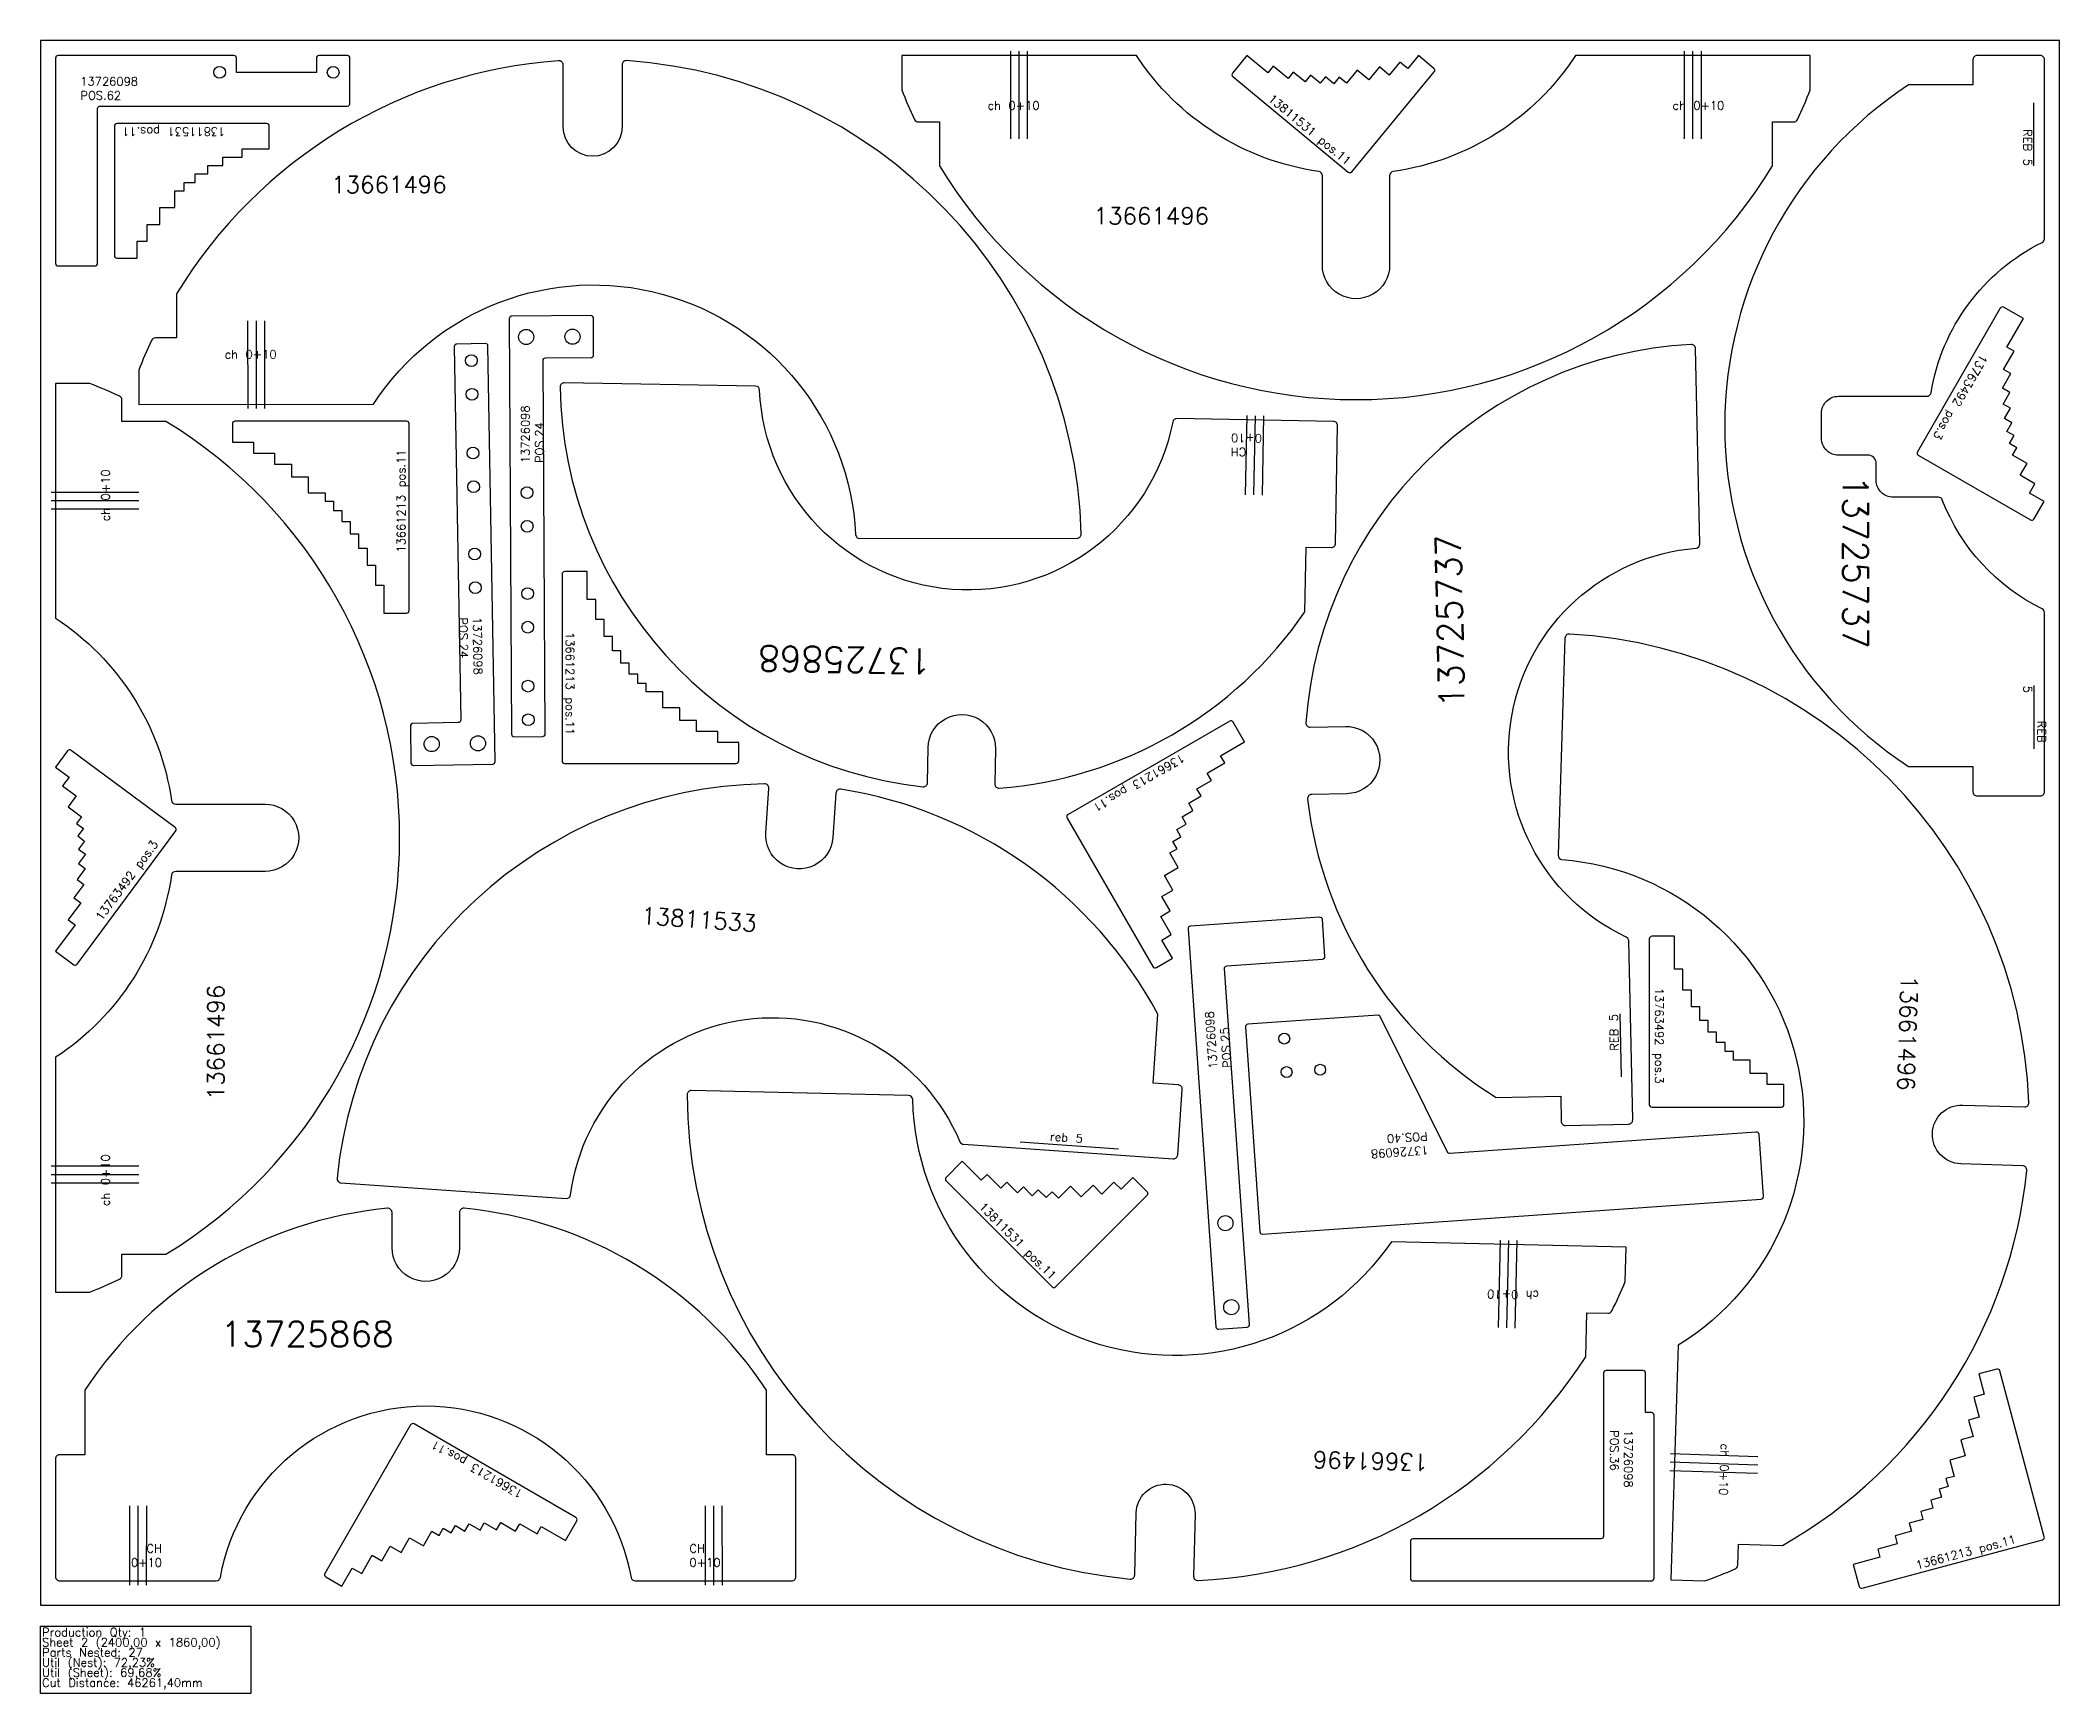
# Model space of a CAD drawing. Header units: millimetres. Extents: x 2520 to 4920, y -105 to 1860.
import ezdxf

# ---------------------------------------------------------------- set-up
doc = ezdxf.new("R2010")
doc.units = ezdxf.units.MM
for name, color, linetype in [('13661213', 7, 'Continuous'), ('13661496', 7, 'Continuous'), ('13725737', 7, 'Continuous'), ('13725868', 7, 'Continuous'), ('13726098v0', 7, 'Continuous'), ('13763492', 7, 'Continuous'), ('13811531', 7, 'Continuous'), ('Chanfro', 7, 'Continuous'), ('Rebaixo', 7, 'Continuous'), ('sheet', 24, 'Continuous'), ('Stats', 7, 'Continuous'), ('Texto', 7, 'Continuous')]:
    doc.layers.add(name, color=color, linetype=linetype)
doc.styles.get("Standard").update_dxf_attribs({"font": 'txt.shx'})

msp = doc.modelspace()

# ---------------------------------------------------------------- linework, layer by layer
at = {"color": 2}
msp.add_lwpolyline([(3385.8, 971, 0.440077), (3380.8, 976.3, 0.380454), (2872.7, 507.6, 0.422772), (2877.3, 502.1), (3144.9, 483.5, 0.396526), (3150.2, 487.8, -0.764237), (3613, 550.9, 0.282196), (3617.2, 547.9), (3866.5, 530.6, 0.414214), (3871.8, 535.2), (3877.2, 613, 0.414214), (3872.6, 618.4), (3842.6, 620.5), (3848.3, 702.4, 0.234469), (3471.4, 970, 0.440077), (3465.6, 965.4), (3462, 912.5, -1.000002), (3382.2, 918.1)], format="xyb", close=True, dxfattribs=at)
at = {"layer": '13661213', "color": 2}
for points in [[(2955.3, 1179.3, 0.414214), (2958.3, 1182.3), (2958.3, 1404.3, 0.414214), (2955.3, 1407.3), (2751.3, 1407.3, 0.414214), (2748.3, 1404.3), (2748.3, 1382.3), (2773.3, 1382.3), (2773.3, 1369.3), (2798.3, 1369.3), (2798.3, 1356.3), (2818.3, 1356.3), (2818.3, 1341.3), (2838.3, 1341.3), (2838.3, 1322.3), (2858.3, 1322.3), (2858.3, 1312.3), (2868.3, 1312.3), (2868.3, 1301.3), (2878.3, 1301.3), (2878.3, 1288.3), (2888.3, 1288.3), (2888.3, 1273.3), (2898.3, 1273.3), (2898.3, 1256.3), (2908.3, 1256.3), (2908.3, 1236.3), (2918.3, 1236.3), (2918.3, 1212.3), (2928.3, 1212.3), (2928.3, 1179.3)], [(3143, 1228.6, 0.414214), (3140, 1225.6), (3140, 1003.6, 0.414214), (3143, 1000.6), (3347, 1000.6, 0.414214), (3350, 1003.6), (3350, 1025.6), (3325, 1025.6), (3325, 1038.6), (3300, 1038.6), (3300, 1051.6), (3280, 1051.6), (3280, 1066.6), (3260, 1066.6), (3260, 1085.6), (3240, 1085.6), (3240, 1095.6), (3230, 1095.6), (3230, 1106.6), (3220, 1106.6), (3220, 1119.6), (3210, 1119.6), (3210, 1134.6), (3200, 1134.6), (3200, 1151.6), (3190, 1151.6), (3190, 1171.6), (3180, 1171.6), (3180, 1195.6), (3170, 1195.6), (3170, 1228.6)], [(3937.8, 1049.7, 0.414214), (3933.7, 1050.8), (3741.4, 939.8, 0.414214), (3740.3, 935.7), (3842.3, 759.1, 0.414214), (3846.4, 758), (3865.5, 769), (3853, 790.6), (3864.2, 797.1), (3851.7, 818.8), (3863, 825.3), (3853, 842.6), (3866, 850.1), (3856, 867.4), (3872.4, 876.9), (3862.4, 894.2), (3871.1, 899.2), (3866.1, 907.9), (3875.6, 913.4), (3870.6, 922), (3881.9, 928.5), (3876.9, 937.2), (3889.9, 944.7), (3884.9, 953.4), (3899.6, 961.9), (3894.6, 970.5), (3911.9, 980.5), (3906.9, 989.2), (3927.7, 1001.2), (3922.7, 1009.8), (3951.3, 1026.3)], [(4681.6, 22.5, 0.414214), (4685.2, 20.4), (4899.7, 77.9, 0.414214), (4901.8, 81.5), (4849, 278.6, 0.414214), (4845.3, 280.7), (4824.1, 275), (4830.5, 250.9), (4818, 247.5), (4824.4, 223.4), (4811.9, 220), (4817.1, 200.7), (4802.6, 196.8), (4807.8, 177.5), (4789.4, 172.6), (4794.6, 153.2), (4784.9, 150.7), (4787.5, 141), (4776.9, 138.1), (4779.5, 128.5), (4766.9, 125.1), (4769.5, 115.5), (4755, 111.6), (4757.6, 101.9), (4741.2, 97.5), (4743.8, 87.9), (4724.4, 82.7), (4727, 73), (4703.9, 66.8), (4706.4, 57.2), (4674.6, 48.6)], [(3157.5, 100.4, 0.414214), (3156.4, 104.5), (2964.2, 215.5, 0.414214), (2960.1, 214.4), (2858.1, 37.8, 0.414214), (2859.2, 33.7), (2878.2, 22.7), (2890.7, 44.3), (2902, 37.8), (2914.5, 59.5), (2925.7, 53), (2935.7, 70.3), (2948.7, 62.8), (2958.7, 80.1), (2975.2, 70.6), (2985.2, 87.9), (2993.8, 82.9), (2998.8, 91.6), (3008.4, 86.1), (3013.4, 94.7), (3024.6, 88.2), (3029.6, 96.9), (3042.6, 89.4), (3047.6, 98.1), (3062.3, 89.6), (3067.3, 98.2), (3084.7, 88.2), (3089.7, 96.9), (3110.4, 84.9), (3115.4, 93.5), (3144, 77)]]:
    msp.add_lwpolyline(points, format="xyb", close=True, dxfattribs=at)
at = {"layer": '13661496', "color": 2}
for points in [[(3216.6, 1835.9, 0.434755), (3211.3, 1830.9), (3211.4, 1757.3, -0.999998), (3141.4, 1757.2), (3141.3, 1830.8, 0.434755), (3135.9, 1835.8, 0.242848), (2681.8, 1558.6), (2681.9, 1506.3), (2656.7, 1506.3, 0.290435), (2652.2, 1503.4, 0.016653), (2636.9, 1467.9), (2637, 1427.2), (2916, 1427.8, -0.726894), (3489, 1272.6, 0.400416), (3494, 1267.8), (3752.1, 1268.3, 0.421876), (3757.1, 1273.5, 0.38645)], [(3543.7, 1801.3, 0.016653), (3559, 1765.9, 0.290435), (3563.5, 1763), (3588.7, 1763), (3588.7, 1710.7, 0.561044), (4578.7, 1710.7), (4578.7, 1763), (4603.9, 1763, 0.290435), (4608.5, 1765.9, 0.016653), (4623.7, 1801.3), (4623.7, 1842), (4344.7, 1842, -0.215312), (4128, 1704.2, 0.373084), (4123.7, 1699.2), (4123.7, 1593, -1.000002), (4043.7, 1593), (4043.7, 1699.2, 0.373084), (4039.4, 1704.2, -0.215312), (3822.8, 1842), (3543.7, 1842)], [(2578.7, 372.2, 0.016653), (2614.1, 387.5, 0.290435), (2617, 392), (2617, 417.2), (2669.3, 417.2, 0.561044), (2669.3, 1407.2), (2617, 1407.2), (2617, 1432.4, 0.290435), (2614.1, 1437, 0.016653), (2578.7, 1452.2), (2538, 1452.2), (2538, 1173.2, -0.215312), (2675.8, 956.5, 0.373084), (2680.8, 952.2), (2787, 952.2, -1.000001), (2787, 872.2), (2680.8, 872.2, 0.373084), (2675.8, 867.9, -0.215312), (2538, 651.3), (2538, 372.2)], [(4534.4, 43.2, 0.290435), (4537.4, 47.6), (4538.2, 72.8), (4590.5, 71.1, 0.242848), (4881, 516.8, 0.434755), (4876.2, 522.3), (4802.6, 524.7, -0.999998), (4804.8, 594.6), (4878.4, 592.3, 0.434755), (4883.5, 597.5, 0.38645), (4337.3, 1154.4, 0.421876), (4332.1, 1149.6), (4323.9, 891.6, 0.400416), (4328.5, 886.4, -0.726894), (4466.6, 309.2), (4457.8, 30.3), (4498.5, 29, 0.016653)], [(3815.3, 31.2, 0.434755), (3820.7, 36.1), (3822.4, 109.7, -0.999998), (3892.4, 108.1), (3890.7, 34.5, 0.434755), (3895.9, 29.4, 0.242848), (4356.7, 295.3), (4357.9, 347.6), (4383.1, 347, 0.290435), (4387.7, 349.8, 0.016653), (4403.8, 384.9), (4404.7, 425.6), (4125.7, 431.9, -0.726894), (3556.8, 601.1, 0.400416), (3551.9, 605.9), (3293.8, 611.8, 0.421876), (3288.7, 606.8, 0.38645)]]:
    msp.add_lwpolyline(points, format="xyb", close=True, dxfattribs=at)
at = {"layer": '13725737', "color": 2}
for points in [[(4817, 1807), (4740.2, 1807, 0.538683), (4740.2, 997), (4817, 997), (4817, 967, 0.414214), (4822, 962), (4897, 962, 0.414214), (4902, 967), (4902, 1179.7, 0.285185), (4899.2, 1184.2, -0.187104), (4780.6, 1313.8, 0.309176), (4775.9, 1317), (4722, 1317, -0.414214), (4702, 1337), (4702, 1357, 0.414214), (4692, 1367), (4657, 1367, -0.414214), (4637, 1387), (4637, 1417, -0.414214), (4657, 1437), (4762.2, 1437, 0.367523), (4767.2, 1441.2, -0.241869), (4899.2, 1619.8, 0.285185), (4902, 1624.3), (4902, 1837, 0.414214), (4897, 1842), (4822, 1842, 0.414214), (4817, 1837)], [(4072.9, 964.6), (4031.1, 963.7, 0.441988), (4026.2, 958.1, 0.227386), (4250.2, 603.5), (4327, 605.2), (4327.6, 575.2, 0.414214), (4332.7, 570.3), (4407.7, 572, 0.414214), (4412.6, 577.1), (4407.9, 789.7, 0.285185), (4405, 794.2, -0.768728), (4487.9, 1256.5, 0.396596), (4492.5, 1261.5), (4487.3, 1493.7, 0.423398), (4482, 1498.6, 0.378017), (4024.2, 1049, 0.441988), (4029.3, 1043.7), (4071.2, 1044.6, -1.000002)]]:
    msp.add_lwpolyline(points, format="xyb", close=True, dxfattribs=at)
at = {"layer": '13725868', "color": 2}
for points in [[(4054.3, 1257.2, 0.414214), (4059.4, 1262.1), (4061.8, 1402.1, 0.414214), (4056.9, 1407.2), (3870.9, 1410.4, 0.362758), (3865.9, 1406.4, -0.887495), (3374.9, 1444.4, 0.396943), (3370, 1449.2), (3142.8, 1453.1, 0.423398), (3137.7, 1448.1, 0.378017), (3568.8, 972.8, 0.441988), (3574.4, 977.7), (3575.1, 1019.5, -1.000001), (3655.1, 1018.1), (3654.4, 976.3, 0.441988), (3659.7, 971.2, 0.227386), (4023, 1180.9), (4024.3, 1257.8)], [(2938, 466.9, 0.441988), (2932.5, 471.8, 0.227386), (2573, 255.8), (2573, 179), (2543, 179, 0.414214), (2538, 174), (2538, 34, 0.414214), (2543, 29), (2729, 29, 0.362758), (2734, 33.1, -0.835456), (3222, 33.1, 0.362758), (3227, 29), (3413, 29, 0.414214), (3418, 34), (3418, 174, 0.414214), (3413, 179), (3383, 179), (3383, 255.8, 0.227386), (3023.5, 471.8, 0.441988), (3018, 466.9), (3018, 425, -1.000002), (2938, 425)]]:
    msp.add_lwpolyline(points, format="xyb", close=True, dxfattribs=at)
at = {"layer": '13726098v0', "color": 2}
for points in [[(2538, 1839), (2538, 1595, 0.414214), (2541, 1592), (2585, 1592, 0.414214), (2588, 1595), (2588, 1779, -0.414214), (2591, 1782), (2885, 1782, 0.414214), (2888, 1785), (2888, 1839, 0.414214), (2885, 1842), (2851, 1842, 0.414214), (2848, 1839), (2848, 1822), (2753, 1822), (2753, 1839, 0.414214), (2750, 1842), (2541, 1842, 0.414214)], [(3177.5, 1485.9), (3177.3, 1529.9, 0.414214), (3174.3, 1532.9), (3080.3, 1532.4, 0.414214), (3077.3, 1529.4), (3080, 1035.4, 0.414214), (3083, 1032.4), (3117, 1032.6, 0.414214), (3120, 1035.6), (3117.5, 1479.6, -0.414214), (3120.5, 1482.6), (3174.5, 1482.9, 0.414214)], [(2959.8, 1045.1), (2960.5, 1001.1, 0.414214), (2963.6, 998.2), (3057.6, 999.8, 0.414214), (3060.5, 1002.9), (3052, 1496.8, 0.414214), (3048.9, 1499.7), (3014.9, 1499.1, 0.414214), (3012, 1496.1), (3019.6, 1052.2, -0.414214), (3016.7, 1049.1), (2962.7, 1048.2, 0.414214)], [(4046.7, 771.1), (4043.7, 815, 0.414214), (4040.5, 817.8), (3886.8, 807.1, 0.414214), (3884.1, 803.9), (3917.1, 331, 0.414214), (3920.3, 328.2), (3954.2, 330.6, 0.414214), (3957, 333.8), (3927.4, 756.8, -0.414214), (3930.2, 760), (4044, 767.9, 0.414214)], [(4195.4, 537, -0.303918), (4192.5, 538.7), (4112.6, 699.8, 0.303918), (4109.7, 701.4), (3955.1, 690.6, 0.414214), (3952.3, 687.4), (3969.3, 444, 0.414214), (3972.5, 441.2), (4565.1, 482.6, 0.414214), (4567.9, 485.8), (4562.7, 559.7, 0.414214), (4559.5, 562.4)], [(4374.9, 79), (4151.3, 79, 0.414214), (4148.3, 76), (4148.3, 32, 0.414214), (4151.3, 29), (4434.9, 29, 0.414214), (4437.9, 32), (4437.9, 226, 0.414214), (4434.9, 229), (4427.9, 229), (4427.9, 276, 0.414214), (4424.9, 279), (4380.9, 279, 0.414214), (4377.9, 276), (4377.9, 82, -0.414214)]]:
    msp.add_lwpolyline(points, format="xyb", close=True, dxfattribs=at)
for centre, radius in [((2733, 1822), 7), ((2868, 1822), 7), ((3097.4, 1507.5), 9), ((3152.4, 1507.8), 9), ((3032.3, 1479.4), 7), ((3033, 1439.4), 7), ((3034.2, 1369.5), 7), ((3034.9, 1329.5), 7), ((3098.4, 1322.5), 7), ((3098.6, 1282.5), 7), ((3036.2, 1249.5), 7), ((3036.9, 1209.5), 7), ((3099.1, 1202.5), 7), ((3099.3, 1162.5), 7), ((3099.6, 1092.5), 7), ((3099.9, 1052.5), 7), ((2985.1, 1023.6), 9), ((3040.1, 1024.5), 9), ((3998.4, 673.6), 6.5), ((4001.2, 633.7), 6.5), ((4041.1, 636.5), 6.5), ((3928.5, 454.1), 9), ((3935.5, 354.3), 9)]:
    msp.add_circle(centre, radius, dxfattribs=at)
at = {"layer": '13763492', "color": 2}
for points in [[(4750.9, 1371.1, 0.414214), (4752, 1367), (4885.4, 1290, 0.414214), (4889.5, 1291.1), (4901.5, 1311.9), (4884.1, 1321.9), (4890.6, 1333.1), (4873.3, 1343.1), (4881.3, 1357), (4864, 1367), (4869, 1375.7), (4860.3, 1380.7), (4865.8, 1390.2), (4857.2, 1395.2), (4863.2, 1405.6), (4854.5, 1410.6), (4861.5, 1422.7), (4852.9, 1427.7), (4860.9, 1441.6), (4852.2, 1446.6), (4862.2, 1463.9), (4853.5, 1468.9), (4866, 1490.5), (4857.4, 1495.5), (4876.9, 1529.3), (4853.5, 1542.8, 0.414214), (4849.4, 1541.7)], [(2681, 920.4, 0.414214), (2680.3, 924.6), (2556.5, 1016.1, 0.414214), (2552.3, 1015.5), (2538, 996.2), (2554.1, 984.3), (2546.4, 973.9), (2562.5, 962), (2552.9, 949.1), (2569, 937.2), (2563.1, 929.2), (2571.1, 923.2), (2564.6, 914.4), (2572.6, 908.4), (2565.5, 898.8), (2573.6, 892.9), (2565.2, 881.6), (2573.3, 875.7), (2563.8, 862.8), (2571.8, 856.8), (2559.9, 840.8), (2568, 834.8), (2553.1, 814.7), (2561.2, 808.8), (2538, 777.4), (2559.7, 761.4, 0.414214), (2563.9, 762)], [(4432.3, 595.1, 0.414214), (4435.3, 592.1), (4589.3, 592.1, 0.414214), (4592.3, 595.1), (4592.3, 619.1), (4572.3, 619.1), (4572.3, 632.1), (4552.3, 632.1), (4552.3, 648.1), (4532.3, 648.1), (4532.3, 658.1), (4522.3, 658.1), (4522.3, 669.1), (4512.3, 669.1), (4512.3, 681.1), (4502.3, 681.1), (4502.3, 695.1), (4492.3, 695.1), (4492.3, 711.1), (4482.3, 711.1), (4482.3, 731.1), (4472.3, 731.1), (4472.3, 756.1), (4462.3, 756.1), (4462.3, 795.1), (4435.3, 795.1, 0.414214), (4432.3, 792.1)]]:
    msp.add_lwpolyline(points, format="xyb", close=True, dxfattribs=at)
at = {"layer": '13811531', "color": 2}
for points in [[(3936.9, 1821.2, 0.414214), (3937.3, 1817), (4074.4, 1703.5, 0.414214), (4078.6, 1703.9), (4176.8, 1822.5, 0.414214), (4176.4, 1826.7), (4158, 1842), (4145.2, 1826.6), (4136, 1834.2), (4123.2, 1818.8), (4111.7, 1828.4), (4098.9, 1813), (4085, 1824.5), (4072.3, 1809.1), (4063.8, 1816.1), (4057.4, 1808.4), (4047.4, 1816.7), (4041, 1809), (4029.5, 1818.5), (4023.1, 1810.8), (4009.2, 1822.3), (4002.9, 1814.6), (3985.1, 1829.3), (3978.8, 1821.6), (3954.1, 1842)], [(2792, 1758.2, 0.414214), (2789, 1761.2), (2611, 1761.2, 0.414214), (2608, 1758.2), (2608, 1604.2, 0.414214), (2611, 1601.2), (2635, 1601.2), (2635, 1621.2), (2647, 1621.2), (2647, 1641.2), (2662, 1641.2), (2662, 1661.2), (2680, 1661.2), (2680, 1681.2), (2691, 1681.2), (2691, 1691.2), (2704, 1691.2), (2704, 1701.2), (2719, 1701.2), (2719, 1711.2), (2737, 1711.2), (2737, 1721.2), (2760, 1721.2), (2760, 1731.2), (2792, 1731.2)], [(3596.5, 508.6, 0.414214), (3596.5, 504.4), (3722.4, 378.5, 0.414214), (3726.6, 378.5), (3835.5, 487.4, 0.414214), (3835.5, 491.6), (3818.6, 508.6), (3804.4, 494.5), (3795.9, 502.9), (3781.8, 488.8), (3771.2, 499.4), (3757, 485.3), (3744.3, 498), (3730.2, 483.9), (3722.4, 491.6), (3715.3, 484.6), (3706.1, 493.8), (3699, 486.7), (3688.4, 497.3), (3681.4, 490.2), (3668.6, 502.9), (3661.6, 495.9), (3645.3, 512.1), (3638.2, 505.1), (3615.6, 527.7)]]:
    msp.add_lwpolyline(points, format="xyb", close=True, dxfattribs=at)
at = {"layer": 'Chanfro', "color": 2}
for p, q in [((3673.3, 1743), (3673.3, 1847)), ((3683.3, 1743), (3683.3, 1847)), ((3693.3, 1743), (3693.3, 1847)), ((4474.2, 1743), (4474.2, 1847)), ((4484.2, 1743), (4484.2, 1847)), ((4494.2, 1743), (4494.2, 1847)), ((2766.3, 1526.5), (2766.5, 1422.5)), ((2776.3, 1526.5), (2776.5, 1422.5)), ((2786.3, 1526.5), (2786.5, 1422.5)), ((3952.4, 1320), (3954.2, 1414)), ((3962.4, 1319.8), (3964.2, 1413.8)), ((3972.4, 1319.6), (3974.2, 1413.6)), ((2637, 1322.7), (2533, 1322.7)), ((2637, 1312.7), (2533, 1312.7)), ((2637, 1302.7), (2533, 1302.7)), ((2637, 521.8), (2533, 521.8)), ((2637, 511.8), (2533, 511.8)), ((2637, 501.8), (2533, 501.8)), ((4253, 330), (4255.3, 433.9)), ((4263, 329.7), (4265.3, 433.7)), ((4273, 329.5), (4275.3, 433.5)), ((4561.2, 166.6), (4457.2, 169.9)), ((4561.5, 176.6), (4457.6, 179.9)), ((4560.9, 156.6), (4456.9, 159.9)), ((2626, 118), (2625.8, 24)), ((2636, 118), (2635.8, 24)), ((2646, 118), (2645.8, 24)), ((3310, 118), (3310.2, 24)), ((3320, 118), (3320.2, 24)), ((3330, 118), (3330.2, 24))]:
    msp.add_line(p, q, dxfattribs=at)
at = {"layer": 'Rebaixo', "color": 2}
for p, q in [((4889.4, 1710.9), (4889.4, 1785.9)), ((4889.4, 1093.1), (4889.4, 1018.1)), ((4397.2, 702.9), (4398.9, 627.9)), ((3684.4, 550.7), (3801.3, 542.6))]:
    msp.add_line(p, q, dxfattribs=at)
at = {"layer": 'sheet', "color": 7}
msp.add_lwpolyline([(2520, 0), (4920, 0), (4920, 1860), (2520, 1860)], close=True, dxfattribs=at)
at = {"layer": 'Stats', "color": 151}
msp.add_lwpolyline([(2520, -25), (2770, -25), (2770, -105), (2520, -105), (2520, -25)], close=True, dxfattribs=at)

# ---------------------------------------------------------------- texts
at = {"layer": 'Chanfro', "color": 2, "char_height": 10}
for s, insert, width, attachment_point in [('ch 0+10', (3707.5, 1777.6), 61.409, 9), ('ch 0+10', (4459.9, 1777.6), 61.409, 7), ('CH 0+10', (2664.5, 72.5), 57.899, 3), ('CH 0+10', (3291.5, 72.5), 57.899, 1)]:
    msp.add_mtext(s, dxfattribs=dict(at, insert=insert, width=width, attachment_point=attachment_point))
for s, insert, width, attachment_point, rotation in [('ch 0+10', (2800.7, 1491.9), 61.409, 3, 0.1076), ('CH 0+10', (3934.7, 1365.9), 57.899, 3, 179.0024), ('ch 0+10', (2602.4, 1288.4), 61.409, 7, 90), ('ch 0+10', (2602.4, 536.1), 61.409, 9, 90), ('ch 0+10', (4239.5, 364.9), 61.409, 3, 178.7003), ('ch 0+10', (4527.3, 192), 61.409, 1, 268.1939)]:
    msp.add_mtext(s, dxfattribs=dict(at, insert=insert, width=width, attachment_point=attachment_point, rotation=rotation))
at = {"layer": 'Rebaixo', "color": 2, "char_height": 10}
for s, insert, width, attachment_point, rotation in [('REB 5', (4877, 1710.9), 75, 9, 270), ('{\\W4.673989; }REB 5', (4877, 1093.1), 75, 7, 270), ('REB 5', (4384.8, 702.6), 75, 3, 91.2706), ('reb 5', (3720.5, 562.3), 110.544, 1, 356.0253)]:
    msp.add_mtext(s, dxfattribs=dict(at, insert=insert, width=width, attachment_point=attachment_point, rotation=rotation))
at = {"layer": 'Stats', "color": 60}
for s, p in [('Sheet 2 (2400,00 x 1860,00)', (2522, -49)), ('Production Qty: 1', (2522, -37)), ('Parts Nested: 27', (2522, -61)), ('Util (Nest): 72,23%', (2522, -73)), ('Cut Distance: 46261,40mm', (2522, -97)), ('Util (Sheet): 69,68%', (2522, -85))]:
    msp.add_text(s, height=10, dxfattribs=at).set_placement(p)
at = {"layer": 'Texto', "color": 2, "attachment_point": 1}
for s, insert, char_height, width in [('13726098 POS.62', (2567.5, 1816.2), 10, 114.262), ('13661496', (3771.9, 1661.4), 20, 324.238), ('13725868', (2734.2, 337.4), 30, 189.112)]:
    msp.add_mtext(s, dxfattribs=dict(at, insert=insert, char_height=char_height, width=width))
at = {"layer": 'Texto', "color": 2}
for s, insert, char_height, width, attachment_point, rotation in [('13811531 pos.11', (3984.7, 1796.9), 10, 117.239, 1, 320.3744), ('13811531 pos.11', (2739.7, 1746.4), 10, 117.239, 1, 180), ('13661496', (2865.7, 1698.5), 20, 324.238, 1, 0.1076), ('13763492 pos.3', (4835, 1482.9), 10, 113.699, 1, 240), ('13726098 POS.24', (3091.6, 1357.5), 10, 114.262, 1, 90.3114), ('13661213 pos.11', (2943.8, 1251.2), 10, 143.224, 1, 90), ('13725737', (4662.4, 1136.9), 30, 212.311, 9, 270), ('13725737', (4178.1, 1272.1), 30, 212.311, 3, 91.2706), ('13726098 POS.24', (3044.1, 1174.6), 10, 114.262, 1, 270.9907), ('13661213 pos.11', (3154.5, 1156.7), 10, 143.224, 1, 270), ('13725868', (3372.9, 1110.6), 30, 189.112, 3, 179.0024), ('13661213 pos.11', (3881.3, 1003.8), 10, 143.224, 1, 210), ('13763492 pos.3', (2584.8, 818.8), 10, 113.699, 1, 53.5491), ('13811533', (3235.1, 829.9), 20, 498.271, 1, 356.0253), ('13661496', (2718.6, 600.4), 20, 324.238, 1, 90), ('13763492 pos.3', (4449.2, 734), 10, 113.699, 1, 270), ('13661496', (4751.5, 748.4), 20, 324.238, 1, 268.1939), ('13726098 POS.25', (3909.1, 637.2), 10, 114.262, 1, 93.9956), ('13726098 POS.40', (4170.3, 536), 10, 114.262, 1, 183.9956), ('13811531 pos.11', (3641.8, 479.9), 10, 117.239, 1, 315), ('13661213 pos.11', (3089.5, 126.4), 10, 143.224, 1, 150), ('13726098 POS.36', (4412.5, 208.3), 10, 114.262, 1, 270), ('13661496', (4169.4, 159.9), 20, 324.238, 1, 178.7003), ('13661213 pos.11', (4748, 52.2), 10, 143.224, 1, 15)]:
    msp.add_mtext(s, dxfattribs=dict(at, insert=insert, char_height=char_height, width=width, attachment_point=attachment_point, rotation=rotation))

doc.saveas('drawing.dxf')
